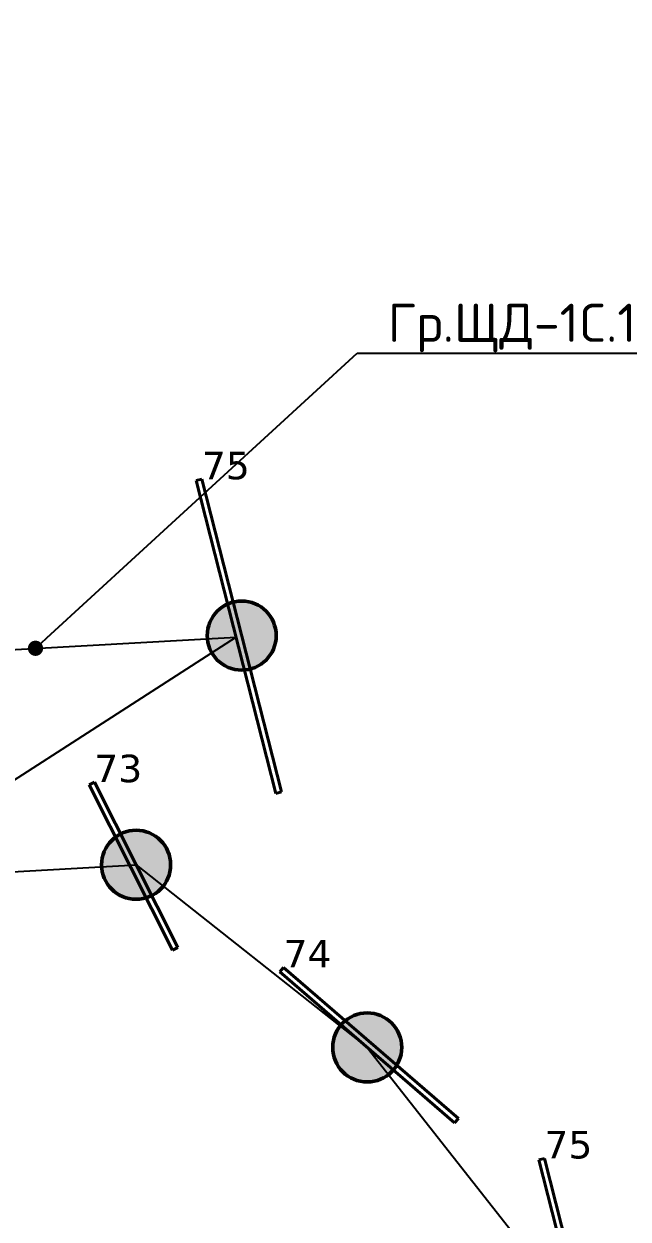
# Model space of a CAD drawing. Header units: millimetres. Extents: x -243740 to 150609, y -473655 to -165121.
# Drawn here: x 61080 to 65045, y -346214 to -338377 of the extents above; entities that cross this region are included whole.
import ezdxf
from ezdxf import colors
from ezdxf.entities.mleader import LeaderData, LeaderLine
from ezdxf.math import Vec2, Vec3

# ---------------------------------------------------------------- set-up
doc = ezdxf.new("R2010")
doc.units = ezdxf.units.MM
doc.layers.add('_Гр.ЩД-1C.10.4.I7.7', color=6, linetype='Continuous')
for name, color, linetype, lineweight in [('_освещение_dali', 3, 'Continuous', 50), ('DLX_LUM 12', 5, 'Continuous', 40), ('DLX_LUM 17', 5, 'Continuous', 40), ('DLX_LUM 6', 5, 'Continuous', 40)]:
    doc.layers.add(name, color=color, linetype=linetype, lineweight=lineweight)
doc.styles.add('ISOCPEUR', font='isocpeur.ttf')
doc.styles.add('TableTextStyle', font='')
doc.styles.get('TableTextStyle').set_extended_font_data('VERDANA.TTF')
doc.linetypes.add('Truba', pattern='A,3e-05,[4,MSH_7,S=1,R=0,X=0,Y=0],-3.022072', length=3.022102)

# ---------------------------------------------------------------- blocks, each defined once
blk = doc.blocks.new('A$Caabd1818')
at = {"layer": 'DLX_LUM 12'}
for points in [[(58789.3, 52929.4, 0), (58814.1, 52958.1, 0)], [(58814.1, 52958.1, 0), (58789.3, 52929.4, 0)], [(58814.1, 52958.1, 0), (58789.3, 52929.4, 0)], [(58789.3, 52929.4, 0), (58814.1, 52958.1, 0)], [(59936.8, 51938.7, 0), (58789.3, 52929.4, 0)], [(58789.3, 52929.4, 0), (58789.3, 52929.4, 0)], [(58789.3, 52929.4, 0), (59936.8, 51938.7, 0)], [(58789.3, 52929.4, 0), (58789.3, 52929.4, 0)], [(58789.3, 52929.4, 0), (59936.8, 51938.7, 0)], [(59936.8, 51938.7, 0), (58789.3, 52929.4, 0)], [(58814.1, 52958.1, 0), (58814.1, 52958.1, 0)], [(58814.1, 52958.1, 0), (59961.6, 51967.4, 0)], [(59961.6, 51967.4, 0), (58814.1, 52958.1, 0)], [(58814.1, 52958.1, 0), (58814.1, 52958.1, 0)], [(59961.6, 51967.4, 0), (58814.1, 52958.1, 0)], [(58814.1, 52958.1, 0), (59961.6, 51967.4, 0)], [(59961.6, 51967.4, 0), (59936.8, 51938.7, 0)], [(59936.8, 51938.7, 0), (59961.6, 51967.4, 0)], [(59936.8, 51938.7, 0), (59961.6, 51967.4, 0)], [(59961.6, 51967.4, 0), (59936.8, 51938.7, 0)], [(59961.6, 51967.4, 0), (59961.6, 51967.4, 0)], [(59961.6, 51967.4, 0), (59961.6, 51967.4, 0)], [(59936.8, 51938.7, 0), (59936.8, 51938.7, 0)], [(59936.8, 51938.7, 0), (59936.8, 51938.7, 0)]]:
    blk.add_polyline3d(points, dxfattribs=at)
at = {"layer": 'DLX_LUM 17'}
for points in [[(58241.6, 56149.9, 0), (58278.4, 56159.2, 0)], [(58278.4, 56159.2, 0), (58241.6, 56149.9, 0)], [(58278.4, 56159.2, 0), (58241.6, 56149.9, 0)], [(58241.6, 56149.9, 0), (58278.4, 56159.2, 0)], [(58763.7, 54099.3, 0), (58241.6, 56149.9, 0)], [(58241.6, 56149.9, 0), (58241.6, 56149.9, 0)], [(58241.6, 56149.9, 0), (58763.7, 54099.3, 0)], [(58241.6, 56149.9, 0), (58241.6, 56149.9, 0)], [(58241.6, 56149.9, 0), (58763.7, 54099.3, 0)], [(58763.7, 54099.3, 0), (58241.6, 56149.9, 0)], [(58278.4, 56159.2, 0), (58278.4, 56159.2, 0)], [(58278.4, 56159.2, 0), (58800.5, 54108.7, 0)], [(58800.5, 54108.7, 0), (58278.4, 56159.2, 0)], [(58278.4, 56159.2, 0), (58278.4, 56159.2, 0)], [(58800.5, 54108.7, 0), (58278.4, 56159.2, 0)], [(58278.4, 56159.2, 0), (58800.5, 54108.7, 0)], [(58800.5, 54108.7, 0), (58763.7, 54099.3, 0)], [(58763.7, 54099.3, 0), (58800.5, 54108.7, 0)], [(58763.7, 54099.3, 0), (58800.5, 54108.7, 0)], [(58800.5, 54108.7, 0), (58763.7, 54099.3, 0)], [(58763.7, 54099.3, 0), (58763.7, 54099.3, 0)], [(58763.7, 54099.3, 0), (58763.7, 54099.3, 0)], [(58800.5, 54108.7, 0), (58800.5, 54108.7, 0)], [(58800.5, 54108.7, 0), (58800.5, 54108.7, 0)], [(60488.9, 51696.6, 0), (60525.7, 51705.9, 0)], [(60525.7, 51705.9, 0), (60488.9, 51696.6, 0)], [(60525.7, 51705.9, 0), (60488.9, 51696.6, 0)], [(60488.9, 51696.6, 0), (60525.7, 51705.9, 0)], [(61011.1, 49646, 0), (60488.9, 51696.6, 0)], [(60488.9, 51696.6, 0), (60488.9, 51696.6, 0)], [(60488.9, 51696.6, 0), (61011.1, 49646, 0)], [(60488.9, 51696.6, 0), (60488.9, 51696.6, 0)], [(60488.9, 51696.6, 0), (61011.1, 49646, 0)], [(61011.1, 49646, 0), (60488.9, 51696.6, 0)], [(60525.7, 51705.9, 0), (60525.7, 51705.9, 0)], [(60525.7, 51705.9, 0), (61047.9, 49655.4, 0)], [(61047.9, 49655.4, 0), (60525.7, 51705.9, 0)], [(60525.7, 51705.9, 0), (60525.7, 51705.9, 0)], [(61047.9, 49655.4, 0), (60525.7, 51705.9, 0)], [(60525.7, 51705.9, 0), (61047.9, 49655.4, 0)]]:
    blk.add_polyline3d(points, dxfattribs=at)
at = {"layer": 'DLX_LUM 6'}
for points in [[(57538.6, 54155.9, 0), (57572.5, 54173, 0)], [(57572.5, 54173, 0), (57538.6, 54155.9, 0)], [(57572.5, 54173, 0), (57538.6, 54155.9, 0)], [(57538.6, 54155.9, 0), (57572.5, 54173, 0)], [(58086.2, 53072.4, 0), (57538.6, 54155.9, 0)], [(57538.6, 54155.9, 0), (57538.6, 54155.9, 0)], [(57538.6, 54155.9, 0), (58086.2, 53072.4, 0)], [(57538.6, 54155.9, 0), (57538.6, 54155.9, 0)], [(57538.6, 54155.9, 0), (58086.2, 53072.4, 0)], [(58086.2, 53072.4, 0), (57538.6, 54155.9, 0)], [(57572.5, 54173, 0), (57572.5, 54173, 0)], [(57572.5, 54173, 0), (58120.1, 53089.6, 0)], [(58120.1, 53089.6, 0), (57572.5, 54173, 0)], [(57572.5, 54173, 0), (57572.5, 54173, 0)], [(58120.1, 53089.6, 0), (57572.5, 54173, 0)], [(57572.5, 54173, 0), (58120.1, 53089.6, 0)], [(58120.1, 53089.6, 0), (58086.2, 53072.4, 0)], [(58086.2, 53072.4, 0), (58120.1, 53089.6, 0)], [(58086.2, 53072.4, 0), (58120.1, 53089.6, 0)], [(58120.1, 53089.6, 0), (58086.2, 53072.4, 0)], [(58086.2, 53072.4, 0), (58086.2, 53072.4, 0)], [(58086.2, 53072.4, 0), (58086.2, 53072.4, 0)], [(58120.1, 53089.6, 0), (58120.1, 53089.6, 0)], [(58120.1, 53089.6, 0), (58120.1, 53089.6, 0)]]:
    blk.add_polyline3d(points, dxfattribs=at)
blk = doc.blocks.new('A$Cab2378fa')
at = {"lineweight": 25}
h = blk.add_hatch(color=0, dxfattribs=at)
h.paths.add_polyline_path([(162.3, -156.8, 0.442338), (147.8, 177.8), (0, 0)])
h.paths.add_polyline_path([(-141.6, -170.3), (0, 0), (-163.2, 157.6, 0.430096)])
at = {"lineweight": 25, "true_color": 0xfff5f5}
h = blk.add_hatch(color=7, dxfattribs=at)
h.dxf.hatch_style = 1
h.paths.add_polyline_path([(0, 0), (-141.6, -170.3, 0.174923), (3, -222.4, 0.197808), (162.3, -156.8)])
h.paths.add_polyline_path([(-163.2, 157.6), (0, 0), (147.8, 177.8, 0.175398), (3, 230.2, 0.209014)])
blk.add_circle((3, 3.9), 226.3)
blk = doc.blocks.new('_Dot')
at = {"color": 0, "linetype": 'ByBlock', "lineweight": -2}
blk.add_line((-0.5, 0), (-1, 0), dxfattribs=at)
at = {"color": 0, "linetype": 'ByBlock', "const_width": 0.5}
blk.add_lwpolyline([(-0.25, 0, 1), (0.25, 0, 1)], format="xyb", close=True, dxfattribs=at)

msp = doc.modelspace()

# ---------------------------------------------------------------- linework, layer by layer
at = {"layer": '_Гр.ЩД-1C.10.4.I7.7', "ltscale": 100}
msp.add_lwpolyline([(55914.2, -347603.6), (57439.7, -345626.2), (57275, -345498), (58514.8, -343913.1), (58490.9, -344274.1), (59761.1, -342781.5), (59538.3, -342561.5), (62472.3, -342397.2), (59991.9, -343994.5), (61816, -343890.5), (63332.7, -345087.8), (64719.7, -346850.5)], dxfattribs=at)

# ---------------------------------------------------------------- block references
at = {"layer": '_освещение_dali', "color": 5, "ltscale": 100}
for p in [(62506.2, -342391.8), (61813, -343894.4), (63329.7, -345091.7)]:
    msp.add_blockref('A$Cab2378fa', p, dxfattribs=at)
at = {"layer": 'Defpoints', "linetype": 'Truba', "ltscale": 100}
msp.add_blockref('A$Caabd1818', (3969.7, -397521.8), dxfattribs=at)

# ---------------------------------------------------------------- texts
at = {"layer": '_освещение_dali', "color": 151, "true_color": 0x94b7dc, "style": 'TableTextStyle'}
for s, p in [('75', (62248.1, -341362.6)), ('73', (61542.2, -343348.8)), ('74', (62783.8, -344563.7)), ('75', (64495.4, -345815.9))]:
    msp.add_text(s, height=180, dxfattribs=at).set_placement(p)

# ---------------------------------------------------------------- leaders
at = {"layer": '_Гр.ЩД-1C.10.4.I7.7', "ltscale": 100}
ml = msp.add_multileader_mtext('Standard', dxfattribs=at)
ml.set_content('Гр.ЩД-1C.10.4.I7.7', color=256, style='ISOCPEUR')
ml.set_leader_properties()
ml.set_arrow_properties(name='DOT')
ml.build(insert=Vec2(0, 0))
ml.multileader.update_dxf_attribs({"has_dogleg": 0, "text_left_attachment_type": 6, "text_right_attachment_type": 6, "arrow_head_size": 100})
ctx = ml.context
ctx.base_point, ctx.char_height, ctx.arrow_head_size, ctx.landing_gap_size, ctx.plane_origin = Vec3(63267.1, -340536.8), 250, 100, 200, Vec3(147860.4, -212766.3)
ctx.left_attachment, ctx.right_attachment = 6, 6
notes = []
notes.append((ctx, [(0, (1, 1, 0), (63259.1, -340536.8), (1, 0), 8, [(1, [(61156, -342470.9)], 0, [])])]))
ctx.mtext.insert, ctx.mtext.width, ctx.mtext.flow_direction = Vec3(63467.1, -340211.8), 2425, 5
for ctx, leaders in notes:
    for number, flags, end, landing, length, lines in leaders:
        leader = LeaderData()
        leader.index, (leader.has_last_leader_line, leader.has_dogleg_vector, leader.attachment_direction) = number, flags
        leader.last_leader_point, leader.dogleg_vector, leader.dogleg_length = Vec3(end), Vec3(landing), length
        for number, points, colour, breaks in lines:
            line = LeaderLine()
            line.index, line.vertices, line.color, line.breaks = number, Vec3.list(points), colors.encode_raw_color(colour), breaks
            leader.lines.append(line)
        ctx.leaders.append(leader)

doc.saveas('drawing.dxf')
